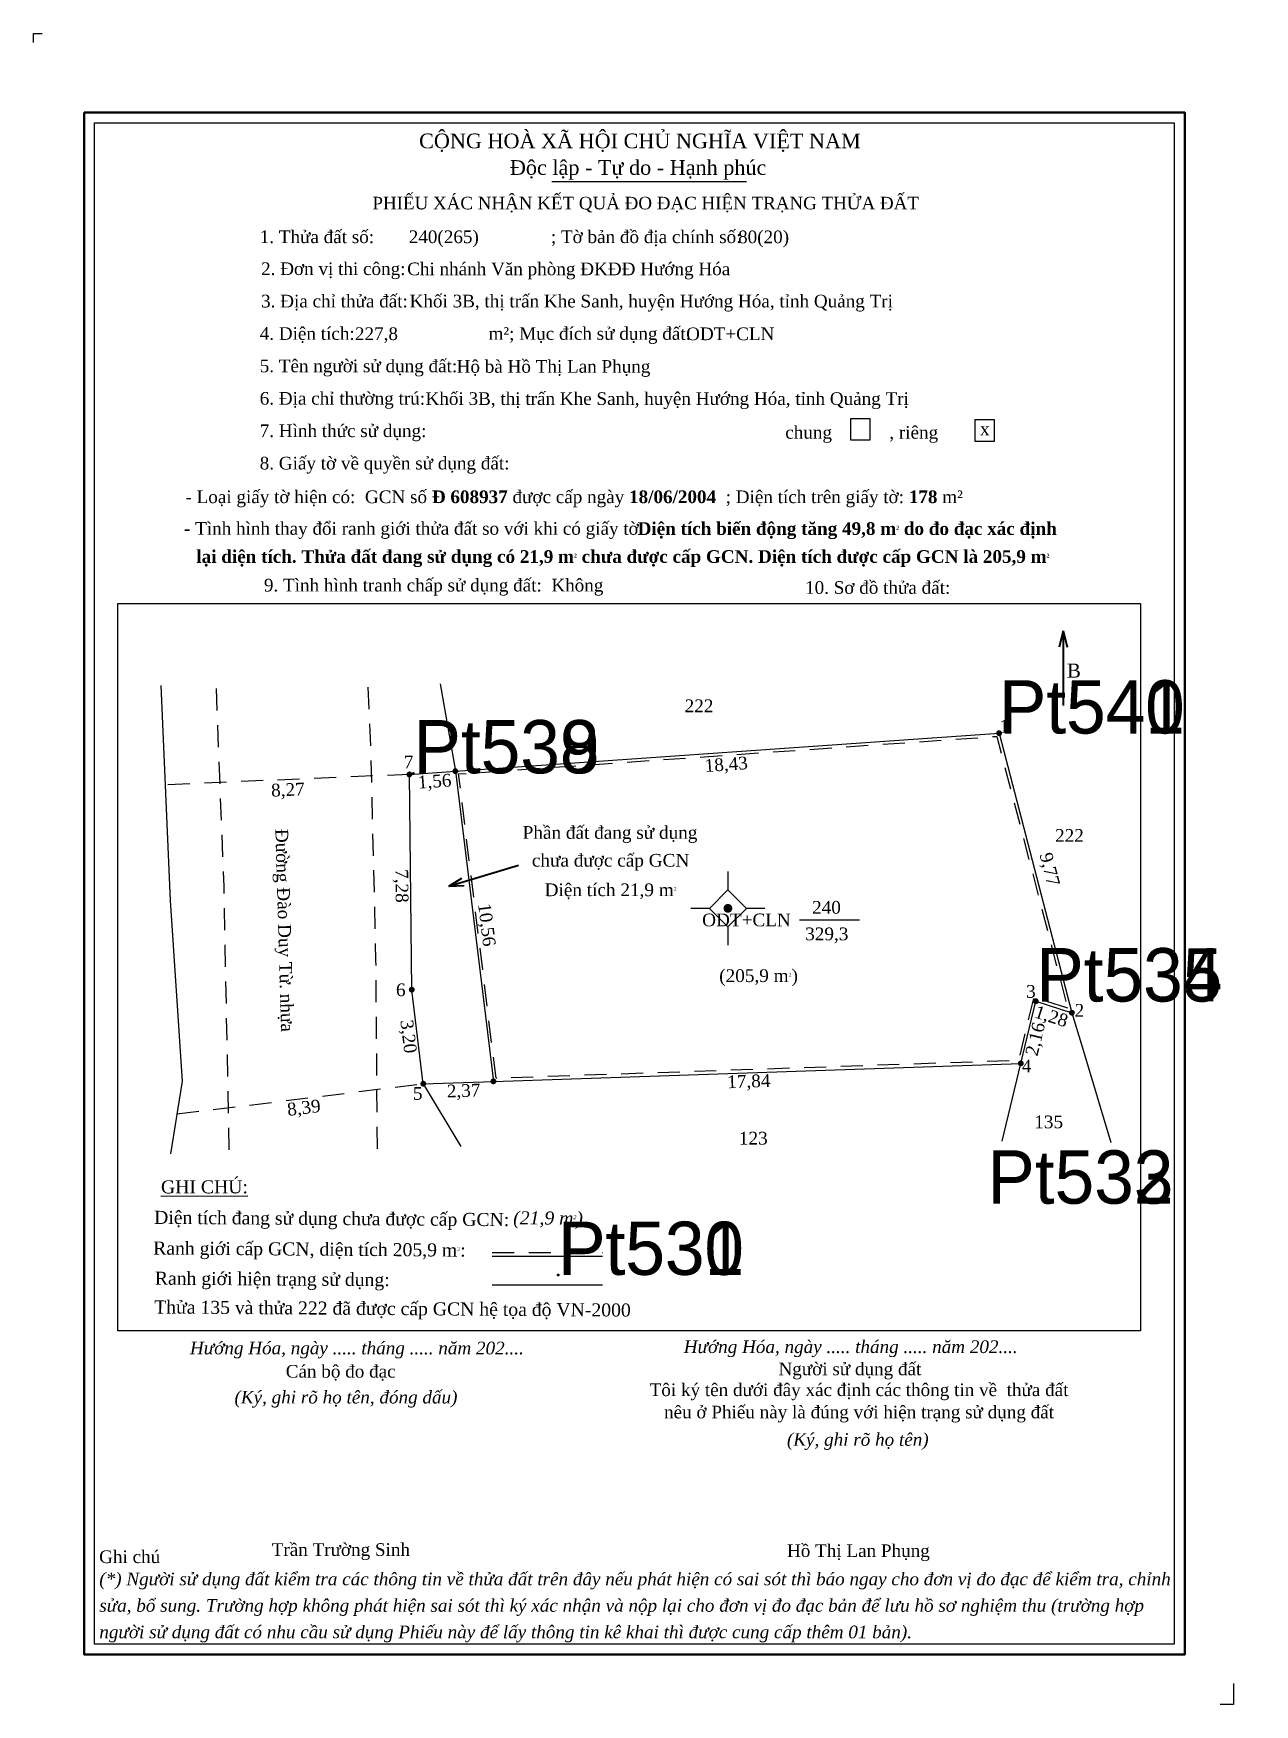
# Model space of a CAD drawing. Header units: metres. Extents: x 551502.3 to 551543.6, y 1838727.5 to 1838784.
import ezdxf
from ezdxf.enums import TextEntityAlignment as Align

# ---------------------------------------------------------------- set-up
doc = ezdxf.new("R2010")
doc.units = ezdxf.units.M
doc.header["$MEASUREMENT"] = 0
doc.linetypes.add('DGN Style 1', pattern=[0.742978, 0, -0.742978])
doc.linetypes.add('DGN Style 2', pattern=[1.238297, 0.742978, -0.495319])
for name, color, linetype, lineweight in [('Level 10', 7, 'Continuous', 0), ('Level 11', 7, 'Continuous', 0), ('Level 12', 7, 'Continuous', 0), ('Level 13', 7, 'Continuous', 0), ('Level 16', 7, 'Continuous', 0), ('Level 17', 7, 'Continuous', 0), ('Level 18', 7, 'Continuous', 0), ('Level 2', 7, 'Continuous', 0), ('Level 20', 7, 'Continuous', 0), ('Level 22', 7, 'Continuous', 0), ('Level 23', 7, 'Continuous', 0), ('Level 24', 7, 'Continuous', 0), ('Level 29', 7, 'Continuous', 0), ('Level 30', 7, 'Continuous', 0), ('Level 36', 7, 'Continuous', 0), ('Level 4', 7, 'Continuous', 0), ('Level 5', 7, 'Continuous', 0), ('Level 6', 7, 'Continuous', 0), ('Level 7', 7, 'Continuous', 0)]:
    doc.layers.add(name, color=color, linetype=linetype, lineweight=lineweight)
doc.styles.add('Style-FmSimple', font='FmSimple.shx')
doc.styles.add('Style-Times New Roman', font='times.ttf')
doc.styles.add('Style-Times New Roman IF', font='timesi.ttf')
doc.styles.add('Style-Vntime', font='Vntime.shx')
doc.dimstyles.get("Standard").update_dxf_attribs({"dimtxt": 0.18, "dimasz": 0.18, "dimexe": 0.18, "dimexo": 0.0625, "dimgap": 0.09, "dimtad": 0, "dimtih": 1, "dimtoh": 1, "dimdec": 4, "dimzin": 0, "dimdsep": 46, "dimtxsty": 'Standard', "dimcen": 0.09, "dimadec": 0, "dimazin": 0, "dimtfac": 1, "dimtdec": 4, "dimtofl": 0, "dimtmove": 0, "dimatfit": 3, "dimfxl": 1, "dimtolj": 1, "dimtzin": 0, "dimarcsym": 0})

# ---------------------------------------------------------------- blocks, each defined once
blk = doc.blocks.new('DDCT')
at = {"layer": 'Level 7', "color": 3, "linetype": 'Continuous', "lineweight": 30}
blk.add_point((0, 0), dxfattribs=at)
blk = doc.blocks.new('SHMIA')
at = {"layer": 'Level 12', "color": 2, "linetype": 'Continuous', "lineweight": 0, "style": 'Style-FmSimple'}
blk.add_text('Pt530', height=1.8, dxfattribs=at).set_placement((0, 0))
blk = doc.blocks.new('SHMIA_1')
at = {"layer": 'Level 12', "color": 2, "linetype": 'Continuous', "lineweight": 0, "style": 'Style-FmSimple'}
blk.add_text('Pt531', height=1.8, dxfattribs=at).set_placement((0, 0))
blk = doc.blocks.new('SHMIA_2')
at = {"layer": 'Level 12', "color": 2, "linetype": 'Continuous', "lineweight": 0, "style": 'Style-FmSimple'}
blk.add_text('Pt532', height=1.8, dxfattribs=at).set_placement((0, 0))
blk = doc.blocks.new('SHMIA_3')
at = {"layer": 'Level 12', "color": 2, "linetype": 'Continuous', "lineweight": 0, "style": 'Style-FmSimple'}
blk.add_text('Pt533', height=1.8, dxfattribs=at).set_placement((0, 0))
blk = doc.blocks.new('SHMIA_4')
at = {"layer": 'Level 12', "color": 2, "linetype": 'Continuous', "lineweight": 0, "style": 'Style-FmSimple'}
blk.add_text('Pt534', height=1.8, dxfattribs=at).set_placement((0, 0))
blk = doc.blocks.new('SHMIA_5')
at = {"layer": 'Level 12', "color": 2, "linetype": 'Continuous', "lineweight": 0, "style": 'Style-FmSimple'}
blk.add_text('Pt535', height=1.8, dxfattribs=at).set_placement((0, 0))
blk = doc.blocks.new('SHMIA_6')
at = {"layer": 'Level 12', "color": 2, "linetype": 'Continuous', "lineweight": 0, "style": 'Style-FmSimple'}
blk.add_text('Pt536', height=1.8, dxfattribs=at).set_placement((0, 0))
blk = doc.blocks.new('SHMIA_7')
at = {"layer": 'Level 12', "color": 2, "linetype": 'Continuous', "lineweight": 0, "style": 'Style-FmSimple'}
blk.add_text('Pt537', height=1.8, dxfattribs=at).set_placement((0, 0))
blk = doc.blocks.new('SHMIA_8')
at = {"layer": 'Level 12', "color": 2, "linetype": 'Continuous', "lineweight": 0, "style": 'Style-FmSimple'}
blk.add_text('Pt538', height=1.8, dxfattribs=at).set_placement((0, 0))
blk = doc.blocks.new('SHMIA_9')
at = {"layer": 'Level 12', "color": 2, "linetype": 'Continuous', "lineweight": 0, "style": 'Style-FmSimple'}
blk.add_text('Pt539', height=1.8, dxfattribs=at).set_placement((0, 0))
blk = doc.blocks.new('SHMIA_10')
at = {"layer": 'Level 12', "color": 2, "linetype": 'Continuous', "lineweight": 0, "style": 'Style-FmSimple'}
blk.add_text('Pt540', height=1.8, dxfattribs=at).set_placement((0, 0))
blk = doc.blocks.new('SHMIA_11')
at = {"layer": 'Level 12', "color": 2, "linetype": 'Continuous', "lineweight": 0, "style": 'Style-FmSimple'}
blk.add_text('Pt541', height=1.8, dxfattribs=at).set_placement((0, 0))
blk = doc.blocks.new('TerminatorOpen_0.5')
at = {"color": 0, "linetype": 'ByBlock', "lineweight": -2}
for q in [(-1, 0.25), (-1, 0), (-1, -0.25)]:
    blk.add_line((0, 0), q, dxfattribs=at)
blk = doc.blocks.new('*U15')
at = {"layer": 'Level 13', "color": 7, "linetype": 'Continuous', "lineweight": 0}
blk.add_line((0.84, 0.021), (2.862, 0.021), dxfattribs=at)
at = {"layer": 'Level 13', "color": 5, "linetype": 'Continuous', "lineweight": 0, "style": 'Style-Times New Roman'}
blk.add_text('240', height=0.43, dxfattribs=at).set_placement((1.747, 0.446), align=Align.MIDDLE_CENTER)
at = {"layer": 'Level 2', "color": 3, "linetype": 'Continuous', "lineweight": 0, "style": 'Style-Times New Roman'}
blk.add_text('ODT+CLN', height=0.43, dxfattribs=at).set_placement((0.543, 0.021), align=Align.MIDDLE_RIGHT)
at = {"layer": 'Level 4', "color": 1, "linetype": 'Continuous', "lineweight": 0, "style": 'Style-Times New Roman'}
blk.add_text('329,3', height=0.43, dxfattribs=at).set_placement((1.758, -0.45), align=Align.MIDDLE_CENTER)
blk = doc.blocks.new('*U16')
at = {"layer": 'Level 16', "color": 218, "linetype": 'Continuous', "lineweight": 0, "style": 'Style-Times New Roman'}
for s, p in [('Phần đất đang sử dụng', (0.001, 0.702)), (' chưa được cấp GCN', (-0.061, -0.24))]:
    blk.add_text(s, height=0.43, dxfattribs=at).set_placement(p, align=Align.CENTER)
at = {"layer": 'Level 16', "color": 218, "linetype": 'Continuous', "lineweight": 0, "insert": (0.021, -1.346), "char_height": 0.43, "attachment_point": 8, "line_spacing_factor": 0.6, "style": 'Style-Times New Roman'}
blk.add_mtext('Diện tích 21,9 m{\\H0.3x;\\A2;\\S2^ ;}', dxfattribs=at)
blk = doc.blocks.new('CENTRD')
at = {"layer": 'Level 11', "linetype": 'Continuous', "lineweight": 0}
h = blk.add_hatch(color=1, dxfattribs=at)
edge = h.paths.add_edge_path()
edge.add_arc((0, 0), 1.5, 0, 360)
at = {"layer": 'Level 11', "color": 1, "linetype": 'Continuous', "lineweight": 0}
for p, q in [((0, 12.5), (0, 6.25)), ((0, 6.25), (-6.25, 0)), ((6.25, 0), (0, 6.25)), ((-6.25, 0), (-12.5, 0)), ((-6.25, 0), (0, -6.25)), ((0, -6.25), (6.25, 0)), ((12.5, 0), (6.25, 0)), ((0, -6.25), (0, -12.5))]:
    blk.add_line(p, q, dxfattribs=at)

msp = doc.modelspace()

# ---------------------------------------------------------------- hatches: boundary and pattern name
at = {"layer": 'Level 20', "linetype": 'DGN Style 2', "lineweight": 0}
h = msp.add_hatch(color=1, dxfattribs=at)
edge = h.paths.add_edge_path()
edge.add_arc((551534.96, 1838760.351), 0.1, 0, 360)
h = msp.add_hatch(color=1, dxfattribs=at)
edge = h.paths.add_edge_path()
edge.add_arc((551515.02, 1838758.958), 0.1, 0, 360)
h = msp.add_hatch(color=1, dxfattribs=at)
edge = h.paths.add_edge_path()
edge.add_arc((551516.574, 1838759.067), 0.1, 0, 360)
h = msp.add_hatch(color=1, dxfattribs=at)
edge = h.paths.add_edge_path()
edge.add_arc((551516.574, 1838759.067), 0.1, 0, 360)
h = msp.add_hatch(color=1, dxfattribs=at)
edge = h.paths.add_edge_path()
edge.add_arc((551515.1, 1838751.68), 0.1, 0, 360)
h = msp.add_hatch(color=1, dxfattribs=at)
edge = h.paths.add_edge_path()
edge.add_arc((551536.2, 1838751.29), 0.1, 0, 360)
h = msp.add_hatch(color=1, dxfattribs=at)
edge = h.paths.add_edge_path()
edge.add_arc((551537.42, 1838750.9), 0.1, 0, 360)
h = msp.add_hatch(color=1, dxfattribs=at)
edge = h.paths.add_edge_path()
edge.add_arc((551537.42, 1838750.9), 0.1, 0, 360)
h = msp.add_hatch(color=1, dxfattribs=at)
edge = h.paths.add_edge_path()
edge.add_arc((551535.692, 1838749.189), 0.1, 0, 360)
h = msp.add_hatch(color=1, dxfattribs=at)
edge = h.paths.add_edge_path()
edge.add_arc((551535.692, 1838749.189), 0.1, 0, 360)
h = msp.add_hatch(color=1, dxfattribs=at)
edge = h.paths.add_edge_path()
edge.add_arc((551515.49, 1838748.5), 0.1, 0, 360)
h = msp.add_hatch(color=1, dxfattribs=at)
edge = h.paths.add_edge_path()
edge.add_arc((551515.49, 1838748.5), 0.1, 0, 360)
h = msp.add_hatch(color=1, dxfattribs=at)
edge = h.paths.add_edge_path()
edge.add_arc((551517.861, 1838748.581), 0.1, 0, 360)

# ---------------------------------------------------------------- linework, layer by layer
at = {"layer": 'Level 10', "color": 2, "linetype": 'Continuous', "lineweight": 0, "flags": 128}
for points in [[(551516.574, 1838759.067), (551534.96, 1838760.351), (551537.42, 1838750.9)], [(551515.49, 1838748.5), (551515.1, 1838751.68), (551515.02, 1838758.958), (551516.574, 1838759.067)], [(551535.692, 1838749.189), (551536.2, 1838751.29), (551537.42, 1838750.9)], [(551515.49, 1838748.5), (551517.861, 1838748.581), (551535.692, 1838749.189)]]:
    msp.add_lwpolyline(points, dxfattribs=at)
at = {"layer": 'Level 16', "color": 218, "linetype": 'Continuous', "lineweight": 0}
msp.add_line((551516.056, 1838762.018), (551516.574, 1838759.067), dxfattribs=at)
at = {"layer": 'Level 16', "color": 7, "linetype": 'Continuous', "lineweight": 0}
for p, q in [((551535.057, 1838746.564), (551535.692, 1838749.189)), ((551515.49, 1838748.5), (551516.755, 1838746.374)), ((551517.82, 1838742.667), (551521.551, 1838742.667)), ((551517.82, 1838741.701), (551521.551, 1838741.701))]:
    msp.add_line(p, q, dxfattribs=at)
at = {"layer": 'Level 16', "color": 7, "linetype": 'DGN Style 2', "lineweight": 0}
msp.add_line((551517.82, 1838742.795), (551521.551, 1838742.795), dxfattribs=at)
at = {"layer": 'Level 16', "color": 7, "linetype": 'DGN Style 2', "lineweight": 0, "flags": 128}
msp.add_lwpolyline([(551537.277, 1838751.05), (551536.128, 1838751.418), (551535.612, 1838749.286), (551517.949, 1838748.684), (551516.686, 1838758.974), (551534.884, 1838760.245), (551537.277, 1838751.05)], dxfattribs=at)
at = {"layer": 'Level 16', "color": 218, "linetype": 'Continuous', "lineweight": 0, "flags": 128}
msp.add_lwpolyline([(551537.42, 1838750.9), (551537.811, 1838749.598), (551538.737, 1838746.514)], dxfattribs=at)
at = {"layer": 'Level 17', "color": 5, "linetype": 'Continuous', "lineweight": 13, "flags": 128}
for points in [[(551530.592, 1838770.991), (551530.592, 1838770.255), (551529.948, 1838770.255), (551529.948, 1838770.991), (551530.592, 1838770.991)], [(551534.797, 1838770.953), (551534.797, 1838770.217), (551534.153, 1838770.217), (551534.153, 1838770.953), (551534.797, 1838770.953)]]:
    msp.add_lwpolyline(points, dxfattribs=at)
at = {"layer": 'Level 2', "color": 3, "linetype": 'Continuous', "lineweight": 0, "flags": 128}
for points in [[(551502.308, 1838783.707), (551502.308, 1838784.009), (551502.609, 1838784.009)], [(551542.881, 1838728.219), (551542.881, 1838727.511), (551542.433, 1838727.511)]]:
    msp.add_lwpolyline(points, dxfattribs=at)
at = {"layer": 'Level 22', "color": 1, "linetype": 'DGN Style 2', "lineweight": 0, "flags": 128}
for points in [[(551508.482, 1838761.86), (551508.741, 1838755.172), (551508.92, 1838746.181)], [(551513.94, 1838746.305), (551513.891, 1838752.675), (551513.724, 1838759.661), (551513.619, 1838762.005)]]:
    msp.add_lwpolyline(points, dxfattribs=at)
at = {"layer": 'Level 23', "color": 30, "linetype": 'Continuous', "lineweight": 0, "flags": 128}
msp.add_lwpolyline([(551506.616, 1838761.966), (551506.93, 1838754.69), (551507.34, 1838748.59), (551506.944, 1838746.132)], dxfattribs=at)
at = {"layer": 'Level 24', "color": 7, "linetype": 'Continuous', "lineweight": 30, "flags": 128}
msp.add_lwpolyline([(551504.027, 1838781.333), (551541.234, 1838781.333), (551541.234, 1838729.199), (551504.027, 1838729.199), (551504.027, 1838781.333)], close=True, dxfattribs=at)
at = {"layer": 'Level 24', "color": 7, "linetype": 'Continuous', "lineweight": 0, "flags": 128}
msp.add_lwpolyline([(551504.379, 1838780.981), (551540.882, 1838780.981), (551540.882, 1838729.551), (551504.379, 1838729.551), (551504.379, 1838780.981)], close=True, dxfattribs=at)
at = {"layer": 'Level 24', "color": 7, "linetype": 'Continuous', "lineweight": 13, "flags": 128}
msp.add_lwpolyline([(551505.16, 1838764.74), (551539.742, 1838764.74), (551539.742, 1838740.143), (551505.16, 1838740.143), (551505.16, 1838764.74)], close=True, dxfattribs=at)
at = {"layer": 'Level 29', "color": 2, "linetype": 'Continuous', "lineweight": 0}
msp.add_line((551516.574, 1838759.067), (551517.861, 1838748.581), dxfattribs=at)
at = {"layer": 'Level 30', "color": 5, "linetype": 'Continuous', "lineweight": 13}
msp.add_line((551519.84, 1838779.006), (551526.417, 1838779.006), dxfattribs=at)
at = {"layer": 'Level 5', "color": 3, "linetype": 'DGN Style 2', "lineweight": 0}
for p, q in [((551515.02, 1838758.958), (551506.761, 1838758.605)), ((551507.161, 1838747.479), (551515.49, 1838748.5))]:
    msp.add_line(p, q, dxfattribs=at)

# ---------------------------------------------------------------- block references
at = {"layer": 'Level 11', "color": 1, "linetype": 'Continuous', "lineweight": 0, "xscale": 0.1, "yscale": 0.1, "zscale": 0.1}
msp.add_blockref('CENTRD', (551525.79, 1838754.43), dxfattribs=at)
at = {"layer": 'Level 12', "color": 2, "linetype": 'Continuous', "lineweight": 0}
for name, p in [('SHMIA_10', (551534.945, 1838760.342)), ('SHMIA_10', (551534.945, 1838760.342)), ('SHMIA_10', (551534.945, 1838760.342)), ('SHMIA_10', (551534.945, 1838760.342)), ('SHMIA_10', (551534.945, 1838760.342)), ('SHMIA_10', (551534.945, 1838760.342)), ('SHMIA_10', (551534.945, 1838760.342)), ('SHMIA_10', (551534.945, 1838760.342)), ('SHMIA_11', (551534.952, 1838760.339)), ('SHMIA_11', (551534.952, 1838760.339)), ('SHMIA_11', (551534.952, 1838760.339)), ('SHMIA_11', (551534.952, 1838760.339)), ('SHMIA_11', (551534.952, 1838760.339)), ('SHMIA_11', (551534.952, 1838760.339)), ('SHMIA_11', (551534.952, 1838760.339)), ('SHMIA_11', (551534.952, 1838760.339)), ('SHMIA_8', (551515.155, 1838758.994)), ('SHMIA_8', (551515.155, 1838758.994)), ('SHMIA_8', (551515.155, 1838758.994)), ('SHMIA_8', (551515.155, 1838758.994)), ('SHMIA_8', (551515.155, 1838758.994)), ('SHMIA_8', (551515.155, 1838758.994)), ('SHMIA_8', (551515.155, 1838758.994)), ('SHMIA_8', (551515.155, 1838758.994)), ('SHMIA_9', (551515.158, 1838758.995)), ('SHMIA_9', (551515.158, 1838758.995)), ('SHMIA_9', (551515.158, 1838758.995)), ('SHMIA_9', (551515.158, 1838758.995)), ('SHMIA_9', (551515.158, 1838758.995)), ('SHMIA_9', (551515.158, 1838758.995)), ('SHMIA_9', (551515.158, 1838758.995)), ('SHMIA_9', (551515.158, 1838758.995)), ('SHMIA_5', (551536.213, 1838751.278)), ('SHMIA_5', (551536.213, 1838751.278)), ('SHMIA_5', (551536.213, 1838751.278)), ('SHMIA_5', (551536.213, 1838751.278)), ('SHMIA_5', (551536.213, 1838751.278)), ('SHMIA_5', (551536.213, 1838751.278)), ('SHMIA_5', (551536.213, 1838751.278)), ('SHMIA_5', (551536.213, 1838751.278)), ('SHMIA_4', (551536.217, 1838751.286)), ('SHMIA_4', (551536.217, 1838751.286)), ('SHMIA_4', (551536.217, 1838751.286)), ('SHMIA_4', (551536.217, 1838751.286)), ('SHMIA_4', (551536.217, 1838751.286)), ('SHMIA_4', (551536.217, 1838751.286)), ('SHMIA_4', (551536.217, 1838751.286)), ('SHMIA_4', (551536.217, 1838751.286)), ('SHMIA_7', (551537.41, 1838750.901)), ('SHMIA_7', (551537.41, 1838750.901)), ('SHMIA_7', (551537.41, 1838750.901)), ('SHMIA_7', (551537.41, 1838750.901)), ('SHMIA_7', (551537.41, 1838750.901)), ('SHMIA_7', (551537.41, 1838750.901)), ('SHMIA_7', (551537.41, 1838750.901)), ('SHMIA_7', (551537.41, 1838750.901)), ('SHMIA_6', (551537.412, 1838750.902)), ('SHMIA_6', (551537.412, 1838750.902)), ('SHMIA_6', (551537.412, 1838750.902)), ('SHMIA_6', (551537.412, 1838750.902)), ('SHMIA_6', (551537.412, 1838750.902)), ('SHMIA_6', (551537.412, 1838750.902)), ('SHMIA_6', (551537.412, 1838750.902)), ('SHMIA_6', (551537.412, 1838750.902)), ('SHMIA_3', (551534.561, 1838744.444)), ('SHMIA_3', (551534.561, 1838744.444)), ('SHMIA_3', (551534.561, 1838744.444)), ('SHMIA_3', (551534.561, 1838744.444)), ('SHMIA_3', (551534.561, 1838744.444)), ('SHMIA_3', (551534.561, 1838744.444)), ('SHMIA_3', (551534.561, 1838744.444)), ('SHMIA_3', (551534.561, 1838744.444)), ('SHMIA_2', (551534.562, 1838744.449)), ('SHMIA_2', (551534.562, 1838744.449)), ('SHMIA_2', (551534.562, 1838744.449)), ('SHMIA_2', (551534.562, 1838744.449)), ('SHMIA_2', (551534.562, 1838744.449)), ('SHMIA_2', (551534.562, 1838744.449)), ('SHMIA_2', (551534.562, 1838744.449)), ('SHMIA_2', (551534.562, 1838744.449)), ('SHMIA', (551520.042, 1838742.037)), ('SHMIA', (551520.042, 1838742.037)), ('SHMIA', (551520.042, 1838742.037)), ('SHMIA', (551520.042, 1838742.037)), ('SHMIA', (551520.042, 1838742.037)), ('SHMIA', (551520.042, 1838742.037)), ('SHMIA', (551520.042, 1838742.037)), ('SHMIA', (551520.042, 1838742.037)), ('SHMIA_1', (551520.051, 1838742.039)), ('SHMIA_1', (551520.051, 1838742.039)), ('SHMIA_1', (551520.051, 1838742.039)), ('SHMIA_1', (551520.051, 1838742.039)), ('SHMIA_1', (551520.051, 1838742.039)), ('SHMIA_1', (551520.051, 1838742.039)), ('SHMIA_1', (551520.051, 1838742.039)), ('SHMIA_1', (551520.051, 1838742.039))]:
    msp.add_blockref(name, p, dxfattribs=at)
at = {"layer": 'Level 16', "color": 218, "linetype": 'Continuous', "lineweight": 0}
msp.add_blockref('*U16', (551521.803, 1838756.079), dxfattribs=at)
at = {"layer": 'Level 2', "color": 3, "linetype": 'Continuous', "lineweight": 0}
msp.add_blockref('*U15', (551527.375, 1838754.017), dxfattribs=at)
at = {"layer": 'Level 7', "color": 3, "linetype": 'Continuous', "lineweight": 30}
for p in [(551515.155, 1838758.994), (551515.155, 1838758.994), (551515.155, 1838758.994), (551515.155, 1838758.994), (551515.155, 1838758.994), (551515.155, 1838758.994), (551515.155, 1838758.994), (551515.155, 1838758.994), (551515.158, 1838758.995), (551515.158, 1838758.995), (551515.158, 1838758.995), (551515.158, 1838758.995), (551515.158, 1838758.995), (551515.158, 1838758.995), (551515.158, 1838758.995), (551515.158, 1838758.995), (551520.042, 1838742.037), (551520.042, 1838742.037), (551520.042, 1838742.037), (551520.042, 1838742.037), (551520.042, 1838742.037), (551520.042, 1838742.037), (551520.042, 1838742.037), (551520.042, 1838742.037), (551520.051, 1838742.039), (551520.051, 1838742.039), (551520.051, 1838742.039), (551520.051, 1838742.039), (551520.051, 1838742.039), (551520.051, 1838742.039), (551520.051, 1838742.039), (551520.051, 1838742.039)]:
    msp.add_blockref('DDCT', p, dxfattribs=at)

# ---------------------------------------------------------------- texts
at = {"layer": 'Level 10', "color": 5, "linetype": 'Continuous', "lineweight": 0, "style": 'Style-Times New Roman IF'}
for p in [(551507.6, 1838739.352), (551524.296, 1838739.396)]:
    msp.add_text('Hướng Hóa, ngày ..... tháng ..... năm 202....', height=0.42785, dxfattribs=at).set_placement(p)
at = {"layer": 'Level 13', "color": 5, "linetype": 'Continuous', "lineweight": 0, "style": 'Style-Times New Roman'}
msp.add_text('123', height=0.43, dxfattribs=at).set_placement((551526.648, 1838746.66), align=Align.MIDDLE_CENTER)
at = {"layer": 'Level 13', "color": 5, "linetype": 'Continuous', "lineweight": 0, "insert": (551526.826, 1838752.084), "char_height": 0.43, "attachment_point": 5, "line_spacing_factor": 1.855814, "style": 'Style-Times New Roman'}
msp.add_mtext('(205,9 m{\\H0.3x;\\A2;\\S2^ ;})', dxfattribs=at)
at = {"layer": 'Level 16', "color": 218, "linetype": 'Continuous', "lineweight": 0, "style": 'Style-Times New Roman'}
for p in [(551524.814, 1838761.277), (551537.337, 1838756.894)]:
    msp.add_text('222', height=0.43, dxfattribs=at).set_placement(p, align=Align.MIDDLE_CENTER)
msp.add_text('135', height=0.43, dxfattribs=at).set_placement((551536.634, 1838746.996), align=Align.CENTER)
at = {"layer": 'Level 17', "color": 5, "linetype": 'Continuous', "lineweight": 0, "style": 'Style-Times New Roman'}
for s, height, p in [('1. Thửa đất số:                                     ; Tờ bản đồ địa chính số:', 0.42785, (551509.959, 1838776.92)), ('240(265)', 0.4279, (551514.998, 1838776.92)), ('80(20)', 0.4279, (551526.134, 1838776.916)), ('2. Đơn vị thi công: ', 0.42785, (551510.006, 1838775.841)), ('Chi nhánh Văn phòng ĐKĐĐ Hướng Hóa', 0.42785, (551514.945, 1838775.834)), ('3. Địa chỉ thửa đất:', 0.42785, (551510.006, 1838774.746)), ('Khối 3B, thị trấn Khe Sanh, huyện Hướng Hóa, tỉnh Quảng Trị', 0.42785, (551515.027, 1838774.746)), ('4. Diện tích:                            m²; Mục đích sử dụng đất:', 0.42785, (551509.959, 1838773.65)), ('227,8', 0.4279, (551513.18, 1838773.643)), ('ODT+CLN', 0.4279, (551524.376, 1838773.639)), ('5. Tên người sử dụng đất:', 0.42785, (551509.959, 1838772.554)), ('Hộ bà Hồ Thị Lan Phụng', 0.42785, (551516.617, 1838772.537)), ('6. Địa chỉ thường trú:', 0.42785, (551509.959, 1838771.458)), ('Khối 3B, thị trấn Khe Sanh, huyện Hướng Hóa, tỉnh Quảng Trị', 0.42785, (551515.566, 1838771.449)), ('chung            , riêng', 0.42785, (551527.729, 1838770.308)), ('8. Giấy tờ về quyền sử dụng đất:', 0.42785, (551509.959, 1838769.267)), ('9. Tình hình tranh chấp sử dụng đất:  Không', 0.42785, (551510.101, 1838765.142)), ('10. Sơ đồ thửa đất:', 0.42785, (551528.398, 1838765.063))]:
    msp.add_text(s, height=height, dxfattribs=at).set_placement(p)
at = {"layer": 'Level 17', "color": 5, "linetype": 'Continuous', "lineweight": 13, "style": 'Style-Times New Roman'}
msp.add_text('7. Hình thức sử dụng:', height=0.42785, dxfattribs=at).set_placement((551509.959, 1838770.362))
at = {"layer": 'Level 17', "color": 5, "linetype": 'Continuous', "lineweight": 0, "style": 'Style-Times New Roman'}
msp.add_text('x', height=0.428, dxfattribs=at).set_placement((551534.475, 1838770.635), align=Align.MIDDLE_CENTER)
at = {"layer": 'Level 17', "color": 5, "linetype": 'Continuous', "lineweight": 0, "char_height": 0.427851, "attachment_point": 7, "style": 'Style-Times New Roman'}
for s, insert in [('     - Loại giấy tờ hiện có:  GCN số \\fTimes New Roman|b1|i0|c00|p23;Đ 608937\\fTimes New Roman|b0|i0|c00|p23; được cấp ngày \\fTimes New Roman|b1|i0|c00|p23;18/06/2004  \\fTimes New Roman|b0|i0|c00|p23;; Diện tích trên giấy tờ: \\fTimes New Roman|b1|i0|c00|p23;178\\fTimes New Roman|b0|i0|c00|p23; m²                                   \\P', (551506.642, 1838767.988)), ('\\fTimes New Roman|b1|i0|c00|p23;lại diện tích. Thửa đất đang sử dụng có 21,9 m{\\H0.3x;\\A2;\\S2^ ;} chưa được cấp GCN. Diện tích được cấp GCN là 205,9 m{\\H0.3x;\\A2;\\S2^ ;}', (551507.816, 1838765.966))]:
    msp.add_mtext(s, dxfattribs=dict(at, insert=insert))
at = {"layer": 'Level 17', "color": 5, "linetype": 'Continuous', "lineweight": 0, "attachment_point": 7, "style": 'Style-Times New Roman'}
for s, insert, char_height, line_spacing_factor in [('     - Tình hình thay đổi ranh giới thửa đất so với khi có giấy tờ: ', (551506.592, 1838766.919), 0.42785, 1.329662), ('\\fTimes New Roman|b1|i0|c00|p23;Diện tích biến động tăng 49,8 m{\\H0.3x;\\A2;\\S2^ ;} do đo đạc xác định ', (551522.735, 1838766.911), 0.427851, 1.8)]:
    msp.add_mtext(s, dxfattribs=dict(at, insert=insert, char_height=char_height, line_spacing_factor=line_spacing_factor))
at = {"layer": 'Level 18', "color": 1, "linetype": 'DGN Style 2', "lineweight": 0, "style": 'Style-Times New Roman'}
for s, rotation, p in [('18,43', 3.9959, (551525.732, 1838759.303)), ('1,56', 3.9955, (551515.872, 1838758.73)), ('8,27', 2.4492, (551510.912, 1838758.444)), ('9,77', 284.5915, (551536.674, 1838755.751)), ('7,28', 270.6337, (551514.769, 1838755.189)), ('1,28', 342.2724, (551536.727, 1838750.783)), ('3,20', 276.9919, (551514.997, 1838750.098)), ('2,16', 76.3989, (551536.176, 1838750.014)), ('17,84', 1.9526, (551526.495, 1838748.587)), ('8,39', 6.9919, (551511.451, 1838747.694)), ('2,37', 1.952, (551516.853, 1838748.27))]:
    msp.add_text(s, height=0.43, rotation=rotation, dxfattribs=at).set_placement(p, align=Align.MIDDLE_CENTER)
at = {"layer": 'Level 30', "color": 5, "linetype": 'Continuous', "lineweight": 0, "style": 'Style-Times New Roman'}
msp.add_text('CỘNG HOÀ XÃ HỘI CHỦ NGHĨA VIỆT NAM', height=0.49641, dxfattribs=at).set_placement((551515.348, 1838780.623), align=Align.TOP_LEFT)
at = {"layer": 'Level 30', "color": 5, "linetype": 'Continuous', "lineweight": 0}
for s, height, style, p in [('Độc lập - Tự do - Hạnh phúc', 0.49641, 'Style-Times New Roman', (551518.418, 1838779.228)), ('B', 0.472, 'Style-Times New Roman', (551537.249, 1838762.23)), ('Cán bộ đo đạc', 0.42785, 'Style-Times New Roman', (551510.84, 1838738.564)), ('Người sử dụng đất', 0.42785, 'Style-Times New Roman', (551527.499, 1838738.645)), ('(Ký, ghi rõ họ tên)', 0.42785, 'Style-Times New Roman IF', (551527.785, 1838736.259)), ('Ghi chú', 0.4279, 'Style-Times New Roman', (551504.531, 1838732.295)), ('Trần Trường Sinh', 0.42785, 'Style-Times New Roman', (551510.365, 1838732.538)), ('Hồ Thị Lan Phụng', 0.42785, 'Style-Times New Roman', (551527.787, 1838732.501))]:
    msp.add_text(s, height=height, dxfattribs=dict(at, style=style)).set_placement(p)
at = {"layer": 'Level 30', "color": 5, "linetype": 'Continuous', "lineweight": 0, "style": 'Style-Times New Roman'}
msp.add_text('PHIẾU XÁC NHẬN KẾT QUẢ ĐO ĐẠC HIỆN TRẠNG THỬA ĐẤT', height=0.42435, dxfattribs=at).set_placement((551523.009, 1838778.273), align=Align.MIDDLE_CENTER)
at = {"layer": 'Level 30', "color": 5, "linetype": 'Continuous', "lineweight": 0, "style": 'Style-Times New Roman IF'}
msp.add_text('(Ký, ghi rõ họ tên, đóng dấu)', height=0.42785, dxfattribs=at).set_placement((551512.876, 1838737.69), align=Align.CENTER)
at = {"layer": 'Level 30', "color": 5, "linetype": 'Continuous', "lineweight": 0, "insert": (551530.224, 1838739.122), "char_height": 0.42785, "attachment_point": 2, "line_spacing_factor": 1.056012, "style": 'Style-Times New Roman'}
msp.add_mtext('\\PTôi ký tên dưới đây xác định các thông tin về  thửa đất \\Pnêu ở Phiếu này là đúng với hiện trạng sử dụng đất', dxfattribs=at)
at = {"layer": 'Level 30', "color": 5, "linetype": 'DGN Style 1', "lineweight": 13, "insert": (551504.536, 1838731.972), "char_height": 0.427851, "attachment_point": 1, "line_spacing_factor": 1.255536, "style": 'Style-Times New Roman IF'}
msp.add_mtext('(*) Người sử dụng đất kiểm tra các thông tin về thửa đất trên đây nếu phát hiện có sai sót thì báo ngay cho đơn vị đo đạc để kiểm tra, chỉnh \\Psửa, bổ sung. Trường hợp không phát hiện sai sót thì ký xác nhận và nộp lại cho đơn vị đo đạc bản để lưu hồ sơ nghiệm thu (trường hợp \\Pngười sử dụng đất có nhu cầu sử dụng Phiếu này để lấy thông tin kê khai thì được cung cấp thêm 01 bản).', dxfattribs=at)
at = {"layer": 'Level 36', "color": 254, "linetype": 'Continuous', "lineweight": 0, "insert": (551514.449, 1838740.829), "char_height": 0.44072, "attachment_point": 5, "rotation": 359.6223, "line_spacing_factor": 1.573578, "style": 'Style-Times New Roman'}
msp.add_mtext('Thửa 135 và thửa 222 đã được cấp GCN hệ tọa độ VN-2000', dxfattribs=at)
at = {"layer": 'Level 5', "color": 1, "linetype": 'Continuous', "lineweight": 0, "style": 'Style-Times New Roman'}
for s, p in [('1', (551535.129, 1838760.588)), ('7', (551514.992, 1838759.375)), ('6', (551514.729, 1838751.675)), ('3', (551536.035, 1838751.623)), ('2', (551537.673, 1838750.981)), ('4', (551535.89, 1838749.102)), ('5', (551515.302, 1838748.173))]:
    msp.add_text(s, height=0.43, dxfattribs=at).set_placement(p, align=Align.MIDDLE_CENTER)
at = {"layer": 'Level 5', "color": 218, "linetype": 'Continuous', "lineweight": 0, "style": 'Style-Times New Roman'}
msp.add_text('Đường Đào Duy Từ. nhựa', height=0.43, rotation=271.6281, dxfattribs=at).set_placement((551510.801, 1838753.687), align=Align.MIDDLE_CENTER)
at = {"layer": 'Level 5', "color": 2, "linetype": 'Continuous', "lineweight": 0, "style": 'Style-Times New Roman'}
msp.add_text('10,56', height=0.43, rotation=276.9946, dxfattribs=at).set_placement((551517.644, 1838753.876), align=Align.MIDDLE_CENTER)
at = {"layer": 'Level 5', "color": 5, "linetype": 'Continuous', "lineweight": 13, "style": 'Style-Times New Roman'}
msp.add_text('%%uGHI CHÚ:%%U', height=0.44072, rotation=0.0503, dxfattribs=at).set_placement((551508.091, 1838745.014), align=Align.MIDDLE_CENTER)
at = {"layer": 'Level 6', "color": 5, "linetype": 'DGN Style 2', "lineweight": 0, "char_height": 0.44072, "attachment_point": 5, "rotation": 359.6223, "line_spacing_factor": 1.573578}
for s, insert, style in [('Diện tích đang sử dụng chưa được cấp GCN:', (551512.393, 1838743.872), 'Style-Times New Roman'), ('(21,9 m{\\H0.3x;\\A2;\\S2^ ;})', (551519.708, 1838743.89), 'Style-Times New Roman IF'), ('Ranh giới cấp GCN, diện tích 205,9 m{\\H0.3x;\\A2;\\S2^ ;}:', (551511.64, 1838742.838), 'Style-Times New Roman'), ('Ranh giới hiện trạng sử dụng:', (551510.385, 1838741.829), 'Style-Times New Roman')]:
    msp.add_mtext(s, dxfattribs=dict(at, insert=insert, style=style))

# ---------------------------------------------------------------- leaders
at = {"layer": 'Level 30', "color": 5, "lineweight": 30}
msp.add_leader([(551537.121, 1838763.808), (551537.126, 1838761.286)], dimstyle='Standard', override={"dimtxt": 0.550211, "dimasz": 0.550211, "dimgap": 0.275105, "dimtad": 1, "dimtxsty": 'Style-Vntime', "dimldrblk": 'TerminatorOpen_0.5'}, dxfattribs=at)
at = {"layer": 'Level 5', "color": 3, "linetype": 'Continuous', "lineweight": 0}
msp.add_leader([(551516.354, 1838755.181), (551518.71, 1838755.893)], dimstyle='Standard', override={"dimtxt": 0.5, "dimasz": 0.5, "dimgap": 0.25, "dimtxsty": 'Style-Times New Roman', "dimldrblk": 'TerminatorOpen_0.5'}, dxfattribs=at)

doc.saveas('drawing.dxf')
